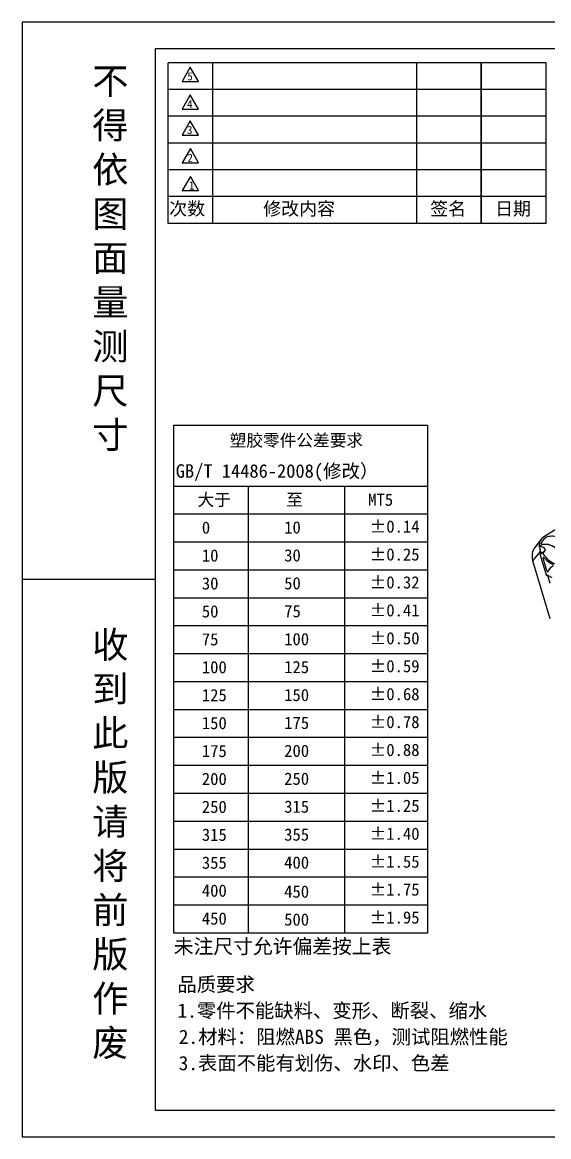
# Model space of a CAD drawing. Header units: millimetres. Extents: x -23 to 977, y -26 to 681.
# Drawn here: x -23 to 311, y -26 to 681 of the extents above; entities that cross this region are included whole.
import ezdxf
from ezdxf.lldxf.tags import DXFTag

# ---------------------------------------------------------------- set-up
doc = ezdxf.new("R2010")
doc.units = ezdxf.units.MM
doc.styles.add('HZ', font='')
doc.styles.add('Xiaoyao', font='')
doc.styles.get('HZ').set_extended_font_data('SimSun')
doc.styles.get('Xiaoyao').set_extended_font_data('NSimSun')
tags = doc.linetypes.add('ACAD_ISO04W100', pattern=[30, 24, -3, 0, -3]).pattern_tags.tags
tags[10:11] = [DXFTag(74, 4), DXFTag(75, 0), DXFTag(340, '0'), DXFTag(46, 0.0), DXFTag(50, 0.0), DXFTag(44, 0.0), DXFTag(45, 0.0)]
tags[8:9] = [DXFTag(74, 4), DXFTag(75, 0), DXFTag(340, '0'), DXFTag(46, 0.0), DXFTag(50, 0.0), DXFTag(44, 0.0), DXFTag(45, 0.0)]
tags[6:7] = [DXFTag(74, 4), DXFTag(75, 0), DXFTag(340, '0'), DXFTag(46, 0.0), DXFTag(50, 0.0), DXFTag(44, 0.0), DXFTag(45, 0.0)]
tags[4:5] = [DXFTag(74, 4), DXFTag(75, 0), DXFTag(340, '0'), DXFTag(46, 0.0), DXFTag(50, 0.0), DXFTag(44, 0.0), DXFTag(45, 0.0)]

# ---------------------------------------------------------------- blocks, each defined once
blk = doc.blocks.new('FDFJG')
for p, q in [((-135.4, 4.28), (-126.43, 18.07)), ((-136.42, 1.94), (-138.09, -4.86)), ((-135.78, -2.46), (-135.95, -3.14)), ((-135.78, -2.46), (-132.97, -2.58)), ((-135.59, -13.11), (-133.76, -5.63)), ((-133.76, -5.63), (-132.82, -6.69)), ((-131.99, -5.88), (-132.98, -7.37)), ((-132.98, -7.37), (-132.82, -6.69)), ((-131.33, -4.46), (-132.82, -6.69)), ((-131.5, -5.14), (-131.99, -5.88)), ((-131.62, -3.19), (-131.47, -3.36)), ((-131.33, -4.46), (-131.5, -5.14)), ((-131.38, -4.89), (-131.22, -4.21)), ((-110.23, -41.84), (-135.59, -13.11)), ((-123.5, -18.11), (-132.98, -7.37)), ((-124.81, -15.14), (-130.48, -8.72)), ((-129.87, -8.25), (-130.09, -9.16)), ((-123.76, -13.01), (-124.33, -15.35)), ((-123.92, -15.02), (-123.96, -15.17)), ((-123.33, -17.43), (-123.5, -18.11)), ((-123.33, -17.43), (-120.21, -17.57)), ((-123.33, -17.43), (-119.85, -21.38))]:
    blk.add_line(p, q)
for centre, major_axis, start_param, end_param in [((-122.34, -1.51), (14.08, -3.45), 2.896641, 3.625962), ((-124.72, -0.91), (10.59, -2.59), 2.00425, 3.67246), ((-126.28, -7.27), (-10.59, 2.59), 3.795516, 5.849136), ((-126.39, -7.71), (-10.93, 2.68), 3.834983, 5.677919), ((-124, -8.31), (14.08, -3.45), 3.141606, 3.940501), ((-122.17, -0.83), (-14.08, 3.45), 0.484369, 0.798908), ((-132.83, -3.68), (1.46, -0.36), 0.792017, 1.842231), ((-124.72, -0.91), (10.59, -2.59), 4.143127, 5.841269), ((-132.84, -4.53), (1.46, -0.36), 6.029513, 6.283191), ((-132.68, -3.85), (1.46, -0.36), 6.029513, 7.075203), ((-130.08, -8.55), (0.486, -0.119), 1.299602, 3.940501), ((-124.72, -0.91), (-11.8, 2.89), 1.299602, 1.893302), ((-111.96, -15.9), (-11.8, 2.89), 5.949562, 6.514196), ((-124.41, -14.98), (0.486, -0.119), 3.940501, 6.514196)]:
    blk.add_ellipse(centre, major_axis=major_axis, ratio=0.714045, start_param=start_param, end_param=end_param)
blk = doc.blocks.new('ghyt')
for p, q in [((-86.56, -2.23), (-86.56, 155.49)), ((-86.56, 155.49), (-7.83, 155.49)), ((-7.83, 155.49), (-7.83, -2.23)), ((-7.83, 136.49), (-86.56, 136.49)), ((-63.47, 136.49), (-63.47, -2.23)), ((-33.6, 136.49), (-33.6, -2.23)), ((-7.83, 127.82), (-86.56, 127.82)), ((-7.83, 119.15), (-86.56, 119.15)), ((-7.83, 110.48), (-86.56, 110.48)), ((-7.83, 101.81), (-86.56, 101.81)), ((-7.83, 93.14), (-86.56, 93.14)), ((-7.83, 84.47), (-86.56, 84.47)), ((-7.83, 75.8), (-86.56, 75.8)), ((-7.83, 67.13), (-86.56, 67.13)), ((-7.83, 58.46), (-86.56, 58.46)), ((-7.83, 49.79), (-86.56, 49.79)), ((-7.83, 41.12), (-86.56, 41.12)), ((-7.83, 32.45), (-86.56, 32.45)), ((-7.83, 23.78), (-86.56, 23.78)), ((-7.83, 15.11), (-86.56, 15.11)), ((-7.83, 6.44), (-86.56, 6.44)), ((-7.83, -2.23), (-86.56, -2.23))]:
    blk.add_line(p, q)
at = {"attachment_point": 1}
for s, width, gutter_width, insert, char_height in [('{\\fSimSun|b1|i0|c134|p2;塑胶零件公差要求}', 78.7285, 1.35, (-69.22, 152.67), 3.7931), ('GB/T 14486-2008({\\fSimSun|b0|i0|c134|p2;修改）}', 78.4957, 6.56, (-85.96, 143.36), 4.1999), ('{\\fSimSun|b0|i0|c134|p2;大于}', 23.0888, 1.35, (-79.2, 134.24), 3.7931), ('{\\fSimSun|b0|i0|c134|p2;至}', 29.8723, 1.35, (-51.67, 134.24), 3.7931), ('MT5', 25.7673, 1.35, (-26.24, 134.24), 3.793), ('0', 23.0888, 18.97, (-77.86, 125.58), 3.79), ('10', 29.8723, 18.97, (-52.31, 125.63), 3.793), ('%%p0.14', 25.7673, 18.97, (-25.78, 125.91), 3.793), ('10', 23.0888, 18.97, (-77.86, 116.91), 3.793), ('30', 29.8723, 18.97, (-52.31, 116.96), 3.793), ('%%p0.25', 25.7673, 18.97, (-25.78, 117.24), 3.793), ('30', 23.0888, 18.97, (-77.86, 108.24), 3.793), ('50', 29.8723, 18.97, (-52.31, 108.29), 3.793), ('%%p0.32', 25.7673, 18.97, (-25.78, 108.57), 3.793), ('50', 23.0888, 18.97, (-77.86, 99.57), 3.793), ('75', 29.8723, 18.97, (-52.31, 99.62), 3.793), ('%%p0.41', 25.7673, 18.97, (-25.78, 99.9), 3.793), ('75', 23.0888, 18.97, (-77.86, 90.9), 3.793), ('100', 29.8723, 18.97, (-52.31, 90.95), 3.793), ('%%p0.50', 25.7673, 18.97, (-25.78, 91.23), 3.793), ('100', 23.0888, 18.97, (-77.86, 82.23), 3.793), ('125', 29.8723, 18.97, (-52.31, 82.28), 3.793), ('%%p0.59', 25.7673, 18.97, (-25.78, 82.56), 3.793), ('125', 23.0888, 18.97, (-77.86, 73.56), 3.793), ('150', 29.8723, 18.97, (-52.31, 73.61), 3.793), ('%%p0.68', 25.7673, 18.97, (-25.78, 73.89), 3.793), ('150', 23.0888, 18.97, (-77.86, 64.89), 3.793), ('175', 29.8723, 18.97, (-52.31, 64.94), 3.793), ('%%p0.78', 25.7673, 18.97, (-25.78, 65.22), 3.793), ('175', 23.0888, 18.97, (-77.86, 56.22), 3.793), ('200', 29.8723, 18.97, (-52.31, 56.27), 3.793), ('%%p0.88', 25.7673, 18.97, (-25.78, 56.55), 3.793), ('200', 23.0888, 18.97, (-77.86, 47.55), 3.793), ('250', 29.8723, 18.97, (-52.31, 47.6), 3.793), ('%%p1.05', 25.7673, 18.97, (-25.78, 47.88), 3.793), ('250', 23.0888, 18.97, (-77.86, 38.88), 3.793), ('315', 29.8723, 18.97, (-52.31, 38.93), 3.793), ('%%p1.25', 25.7673, 18.97, (-25.78, 39.21), 3.793), ('315', 23.0888, 18.97, (-77.86, 30.21), 3.793), ('355', 29.8723, 18.97, (-52.31, 30.26), 3.793), ('%%P1.40', 25.7673, 18.97, (-25.78, 30.54), 3.793), ('355', 23.0888, 18.97, (-77.86, 21.54), 3.793), ('400', 29.8723, 18.97, (-52.31, 21.59), 3.793), ('%%p1.55', 25.7673, 18.97, (-25.78, 21.87), 3.793), ('400', 23.0888, 18.97, (-77.86, 12.87), 3.793), ('450', 29.8723, 18.97, (-52.32, 12.56), 3.793), ('%%p1.75', 25.7673, 18.97, (-25.78, 13.2), 3.793), ('450', 23.0888, 18.97, (-77.86, 4.2), 3.793), ('500', 29.8723, 18.97, (-52.32, 3.89), 3.793), ('%%p1.95', 25.7673, 18.97, (-25.78, 4.53), 3.793)]:
    blk.add_mtext_dynamic_manual_height_columns(s, width=width, gutter_width=gutter_width, heights=[0], dxfattribs=dict(at, insert=insert, char_height=char_height))
blk = doc.blocks.new('fethyj')
at = {"linetype": 'ACAD_ISO04W100', "lineweight": 100}
blk.add_blockref('ghyt', (84.93, 22.58), dxfattribs=at)
at = {"insert": (-1.63, 18.49), "char_height": 4.5, "attachment_point": 1}
blk.add_mtext_dynamic_manual_height_columns('{\\fSimSun|b0|i0|c134|p54;未注尺寸允许偏差按上表}', width=78.7285, gutter_width=18.97, heights=[0], dxfattribs=at)
blk = doc.blocks.new('新块')
at = {"color": 7}
for p, q in [((-200.07, 87.26), (-200.07, 133.75)), ((-90.72, 133.75), (-200.07, 133.75)), ((-187.14, 87.26), (-187.14, 133.75)), ((-128.21, 133.75), (-128.21, 87.26)), ((-109.47, 87.26), (-109.47, 133.75)), ((-109.47, 133.75), (-109.47, 87.26)), ((-90.72, 87.26), (-90.72, 133.75)), ((-90.72, 126), (-200.07, 126)), ((-90.72, 118.25), (-200.07, 118.25)), ((-136.18, 110.5), (-200.07, 110.5)), ((-90.72, 110.5), (-136.18, 110.5)), ((-136.18, 102.76), (-200.07, 102.76)), ((-90.72, 102.76), (-136.18, 102.76)), ((-136.18, 95.01), (-200.07, 95.01)), ((-90.72, 95.01), (-136.18, 95.01)), ((-90.72, 87.26), (-200.07, 87.26))]:
    blk.add_line(p, q, dxfattribs=at)
at = {"color": 5}
blk.add_lwpolyline([(-242.21, -177.07), (213.92, -177.07), (213.92, 145.45), (-242.21, 145.45)], close=True, dxfattribs=at)
at = {"color": 6}
blk.add_lwpolyline([(-203.82, -169.39), (206.24, -169.39), (206.24, 137.77), (-203.82, 137.77)], close=True, dxfattribs=at)
at = {"color": 7}
for points in [[(-193.62, 132.47), (-196, 128.34), (-191.24, 128.34)], [(-193.62, 124.42), (-196, 120.3), (-191.24, 120.3)], [(-193.62, 116.91), (-196, 112.78), (-191.24, 112.78)], [(-193.59, 108.89), (-195.98, 104.76), (-191.21, 104.76)], [(-193.59, 100.85), (-195.98, 96.72), (-191.21, 96.72)]]:
    blk.add_lwpolyline(points, close=True, dxfattribs=at)
at = {"color": 6}
blk.add_lwpolyline([(-203.82, -15.81), (-242.21, -15.81)], dxfattribs=at)
at = {"linetype": 'ACAD_ISO04W100', "lineweight": 100, "xscale": 0.9320944412921423, "yscale": 0.9320944412921423, "zscale": 0.9320944412921423}
blk.add_blockref('fethyj', (-196.87, -137.12), dxfattribs=at)
at = {"color": 7, "style": 'HZ'}
for s, p in [('次数', (-199.7, 89.6)), ('修改内容', (-172.54, 89.6)), ('签名', (-124.22, 89.6)), ('日期', (-105.48, 89.6))]:
    blk.add_text(s, height=3.808, dxfattribs=at).set_placement(p)
at = {"char_height": 7.6791, "width": 5.9449, "attachment_point": 1}
for s, insert in [('{\\fSimSun|b0|i0|c134|p2;不得依图面量测尺寸}', (-221.98, 132.29)), ('{\\fSimSun|b0|i0|c134|p2;收到此版请将前版作废}', (-221.98, -30.85))]:
    blk.add_mtext(s, dxfattribs=dict(at, insert=insert))
at = {"color": 7, "char_height": 2.32, "width": 6.7784, "attachment_point": 1}
for s, insert in [('5', (-194.47, 130.98)), ('4', (-194.57, 122.94)), ('3', (-194.57, 115.43)), ('2', (-194.44, 107.41)), ('1', (-194.02, 99.36))]:
    blk.add_mtext(s, dxfattribs=dict(at, insert=insert))

msp = doc.modelspace()

# ---------------------------------------------------------------- block references
at = {"color": 3, "xscale": 2.1923301712494, "yscale": 2.1923301712494, "zscale": 2.1923301712494}
msp.add_blockref('新块', (508.51, 361.95), dxfattribs=at)
at = {"rotation": 335.178066865472}
msp.add_blockref('FDFJG', (429.79, 294.06), dxfattribs=at)

# ---------------------------------------------------------------- texts
at = {"style": 'Xiaoyao'}
msp.add_text('品质要求', height=9, dxfattribs=at).set_placement((75.83, 65.89))
at = {"color": 7, "style": 'Xiaoyao'}
for s, p in [('1.零件不能缺料、变形、断裂、缩水', (75.93, 49.28)), ('2.材料：阻燃ABS 黑色，测试阻燃性能', (76.73, 32.62)), ('3.表面不能有划伤、水印、色差', (76.63, 15.96))]:
    msp.add_text(s, height=9, dxfattribs=at).set_placement(p)

doc.saveas('drawing.dxf')
